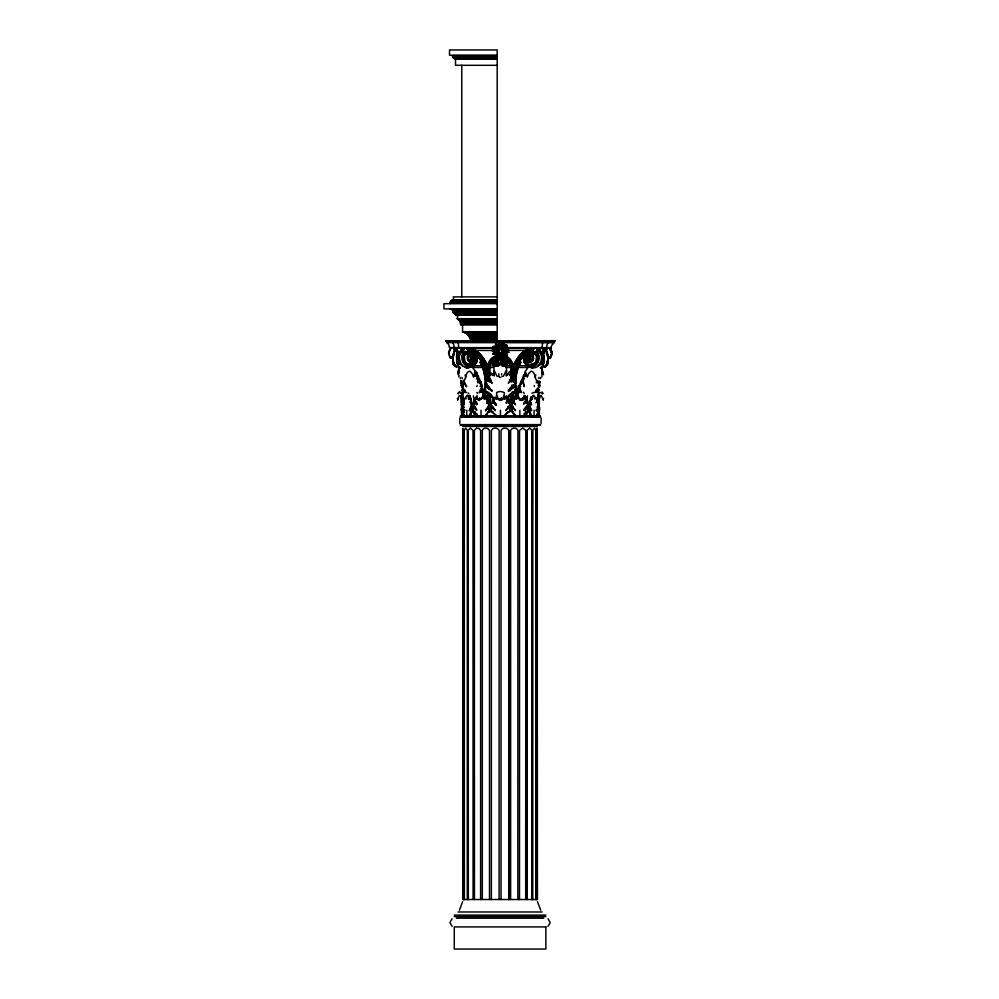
<?xml version="1.0" encoding="UTF-8"?>
<svg xmlns="http://www.w3.org/2000/svg" width="999" height="999" viewBox="0 0 999 999"><rect width="100%" height="100%" fill="white"/><g stroke="black" fill="none" stroke-linecap="round" stroke-linejoin="round"><path stroke-width="1.5" d="M461.538 416.695L461.538 406.094M462.812 411.763L461.538 411.326L462 406.793M461.713 406.718L461.563 401.461L462.387 402.21M461.863 401.461L461.6 404.383L461.55 395.991M493.306 375.037L491.108 372.977L490.047 374.076L490.646 375.437L488.636 374.925L489.697 377.497L488.274 376.873M499.6 398.988C498.376 403.733 495.866 388.386 496.703 399.35L496.64 392.42M501.286 398.738C502.26 404.358 505.144 388.174 504.195 399.35L504.345 392.844M501.885 376.323L503.321 376.323L506.143 370.691L506.218 375.986L506.705 375.324L506.468 367.332M539.323 416.695L539.31 410.552L537.849 409.977L539.385 409.677L539.323 406.094M537.237 411.763C540.634 413.411 539.835 403.434 537.949 408.316M538.861 409.578L539.26 408.454L539.323 410.664L539.073 407.617M539.148 406.718L539.298 401.461L538.473 402.21M538.998 401.461L539.26 404.383L539.31 395.991M539.148 402.073L539.323 397.777M486.675 398.738L486.201 395.779L484.802 398.801M508.616 348.963L508.691 348.214L507.779 349.825M541.745 353.022L541.758 354.033L542.332 353.171M541.945 376.873L541.708 367.869L542.145 372.627M543.156 399.912L543.356 398.738M508.429 389.71L508.416 391.034L511.675 387.887L516.62 385.689L516.833 386.975L515.259 387.862M462.125 403.908L461.538 397.777M462.662 398.189L461.55 397.053L461.6 405.869M462.5 404.707L461.6 404.607M541.758 354.033L541.233 351.436C541.033 355.407 539.647 351.798 539.385 349.662L538.936 349.288M462.412 406.094L464.173 410.664L462.375 407.517M468.956 398.801C470.791 392.969 469.742 397.115 470.829 400.462L470.067 402.073M469.817 395.779C471.628 400.262 469.93 397.103 470.504 399.725M528.983 406.094C529.545 411.176 528.533 405.944 529.607 404.607M463.086 400.986L463.037 399.837M521.428 382.967L522.152 380.731L523.076 382.829M529.632 408.529C528.808 405.357 529.582 409.14 528.946 407.517M452.497 358.117C450.337 355.731 452.247 360.364 452.447 357.043M463.499 392.657L462.812 391.72M470.005 360.09L471.253 359.215A2.048 1.424 -7.9 0 1 470.929 359.39L470.429 356.468L471.053 356.955M529.37 409.94L529.882 411.763M544.03 350.799L543.656 353.559L542.707 353.047M463.736 407.742C462.062 408.179 461.313 406.755 461.55 410.714L462.1 409.94L461.575 417.332M474.113 404.895L473.251 403.808L474.013 402.822M486.975 381.568L487.15 369.368A18.257 12.475 75.5 0 1 493.581 356.905L496.028 357.093M487.425 378.646L487.549 369.53A17.657 12.063 75.5 0 1 493.768 357.455L495.129 357.267L494.255 357.317M487.787 378.584L487.912 369.468A17.607 12.025 75.5 0 1 494.118 357.43M488.449 380.282L488.586 369.68A16.696 11.401 75.5 0 1 493.581 358.803C496.703 355.956 499.7 362.562 496.99 364.585C492.994 367.195 492.195 356.768 495.704 361.263M498.451 362.787L498.414 361.85M537.35 416.533L537.425 413.698M511.588 393.756L511.376 407.205L510.202 407.18L510.389 393.693M510.464 390.709L510.477 387.699M510.614 381.718L510.626 378.721M511.213 407.205L511.426 393.743M511.5 389.26L511.55 386.276M511.625 381.793L511.675 378.796M511.663 389.273L511.713 386.276M511.788 381.793L511.838 378.808M511.963 402.722L512 392.257M512.212 387.774L512.125 384.79M514.035 403.371L513.636 392.332M513.873 387.874L513.748 384.877M515.609 396.815L515.684 389.348M515.771 386.376L515.859 378.921A33.429 28.946 90 0 1 520.854 362.175M525.287 395.991L524.999 398.464M543.656 353.559L543.331 347.952M462.162 408.541C462.35 410.339 462.125 409.84 462.325 406.993M479.645 398.464L479.657 397.702M480.169 381.98L479.42 378.883M544.018 350.125L543.668 353.047M542.382 352.185L542.395 351.361L542.819 352.672M458.691 373.813L459.153 367.869L458.778 372.977L458.653 369.717M530.619 398.226L530.032 403.771M538.199 398.189C539.959 395.479 539.06 401.286 539.31 396.178M448.601 353.334L448.863 351.436M462.375 404.383L462.375 402.697L463.049 402.822M482.08 392.182C482.33 393.406 484.315 392.157 483.091 390.434M539.26 405.869L539.298 397.09M539.348 399.725L539.26 400.986M538.361 385.414L539.735 385.252L539.485 386.825L536.6 389.61M459.552 353.821L459.627 351.436L459.552 353.821L458.691 353.821L458.466 351.361L458.042 352.672M459.103 354.033L459.115 353.022M505.731 359.665C509.74 356.655 500.499 358.928 502.947 362.949M551.336 354.445L551.036 355.894M539.298 407.942L539.298 406.993M542.694 359.44L542.482 357.754M548.076 358.316L547.989 359.94M530.594 398.963L531.006 397.09L531.918 398.801M471.466 409.578C472.065 411.176 472.652 405.744 471.391 407.068M539.073 407.617L539.248 406.655M539.31 400.699L538.411 403.209M448.826 352.172L448.801 354.32M465.159 390.259L462.225 389.448L462.762 391.558M450.212 303.671C449.225 299.962 455.307 300.674 453.259 296.89L497.19 296.89M542.195 359.877L542.282 358.703M546.465 364.835L547.914 361.75L548.014 356.968M548.101 360.227L548.151 358.616M496.216 346.403L496.89 345.741L499.837 347.914M497.19 324.937L460.626 324.937L460.077 321.178L457.205 318.706C459.265 314.772 454.57 315.559 454.058 312.587M459.503 353.696L459.865 352.659L460.614 353.359L461.925 349.288M461.725 406.993L462.125 408.291M499.725 347.939L499.912 346.865M477.709 376.76L478.484 378.296L477.397 381.655M539.31 402.06L538.074 404.383M542.082 372.977L542.207 369.717M468.818 352.659L468.656 353.546M477.185 360.177L476.86 356.443M503.933 356.581L503.921 355.457M462.662 408.466L461.513 408.529L461.8 411.65M502.772 354.757L502.822 354.046M532.592 357.842L531.243 360.077M457.292 398.301L457.367 398.464M461.55 397.352C461.675 399.912 461.201 397.427 462.45 398.913M506.905 362.737L506.93 362.287A1.349 0.912 45.4 0 1 506.093 360.252L506.955 359.99M470.904 403.034L470.891 402.073M532.854 352.909L533.541 351.486L534.34 354.42L535.751 352.547M474.587 400.986L474.25 400.062L475.199 400.075M489.148 408.291L490.109 407.105L488.961 407.068M527.722 408.291L528.733 406.655L523.713 410.077M463.998 349.288L462.362 348.464L463.848 353.846L464.91 353.858L465.434 351.473L466.233 353.371M501.286 398.464L501.323 397.702M506.893 362.562L506.993 360.989M507.155 362.038L507.067 361.301M504.857 365.734L507.704 363.112L507.43 359.877M507.967 362.025L507.879 361.014M508.791 361.488L508.628 362.749M522.152 380.731L521.228 382.118M538.099 403.034L538.723 402.06M551.086 354.32L552.097 354.245L550.961 356.256M454.682 364.473L455.194 365.159L453.259 363.299L452.847 356.968M458.017 374.6L458.766 370.991M461.575 404.145L461.538 404.857L462.787 404.707M543.493 398.464L543.568 398.301M536.376 430.294L536.363 899.525L536.263 430.394L537.087 428.059L537.4 899.525L462.737 899.525L462.824 428.583L463.773 430.394L463.773 899.525M495.966 361.775L495.566 363.449L493.968 362.562M496.003 362.475L495.941 361.563L495.804 362.362M529.62 404.383L529.482 402.697L529.095 404.895M473.339 404.383L473.538 402.697M537.225 380.307C535.152 381.843 535.626 370.916 530.894 371.216L528.471 373.913L527.347 377.147L526.073 375.562M498.451 356.243L499.837 353.584M538.523 404.607L539.248 404.108L538.374 404.707M463.686 398.738L464.148 400.062L467.02 395.354L468.032 395.991L468.606 399.35L469.942 398.314M465.109 352.547L466.521 354.42L467.32 351.486L468.007 352.909M478.384 399.762L478.421 399.026L477.447 399.6L477.047 395.367M501.548 374.812L501.623 373.801M530.556 400.075L530.344 400.986M538.011 406.718L539.123 404.108L537.175 406.718M462.862 406.718L462.062 404.92L463.037 404.707L462.549 401.773L463.986 402.21M470.929 403.371L471.066 398.888L470.754 400.237M451.098 357.417C450.924 359.103 449.6 357.917 451.048 357.043M527.472 407.517L524.375 410.664L527.41 406.094M547.152 351.436C545.454 356.606 551.136 359.553 548.414 357.043M462.862 387.337L462.637 385.751L462.262 387.562L464.26 389.61M551.46 352.185L551.51 351.361L551.835 352.172M529.945 404.745L529.994 401.461M514.522 397.39L513.374 399.175C513.961 400.537 512.275 400.249 514.16 402.809M517.045 394.83L516.483 397.315M479.233 380.045L479.508 378.846M522.702 398.464L522.764 397.702M538.149 398.464L538.211 397.702M538.011 398.564L537.949 397.365M492.095 361.513L492.232 360.377M492.707 361.139L493.106 363.723L494.917 365.197M493.081 360.577L493.156 363.112L494.493 364.897M493.706 361.301C494.243 359.802 493.019 363.936 494.867 363.449M513.411 400.986L513.773 400.075M474.1 402.797L474.163 401.461L477.035 404.083M461.963 411.663L462.225 411.263M468.718 352.909L467.569 348.401M501.136 345.13L500.499 346.591L498.626 345.866L498.626 346.541M518.006 394.855L518.394 392.669M481.955 385.951L480.794 381.431L480.544 385.701M511.263 408.541L511.613 411.263L515.709 417.195M547.115 363.511L547.415 361.663M547.652 361.863L547.714 361.139L547.502 362.862M551.76 354.857L551.96 354.195M495.504 355.919L496.103 356.793M518.419 398.251L517.494 397.49L518.006 395.192M470.754 400.075L471.191 399.113M537.662 392.669L538.798 393.231L538.149 394.88M457.192 356.905L457.355 357.754M494.905 364.123C491.77 362.137 497.777 360.814 493.868 359.578M458.466 352.709L457.679 353.733L456.955 353.022L457.155 348.376M482.455 389.91L481.98 385.077L480.107 386.663M546.828 362.462L547.639 361.064M551.373 354.608L551.436 353.946M449.612 355.344L450.149 357.867M471.228 409.29L471.903 406.094M495.479 344.368L496.103 343.781L498.339 345.654L498.513 344.405M538.823 378.459L538.923 377.372M451.273 358.366L451.71 357.405L451.71 358.366M503.896 345.716L503.971 345.017M523.364 397.34L523.151 399.35L523.201 398.426M546.64 352.235L545.929 348.963L544.205 348.464M468.394 359.453L468.281 356.268M468.032 357.605L468.106 356.93M468.219 357.854L468.906 356.119M488.074 406.718C489.173 406.293 490.909 403.159 488.748 404.607M501.473 358.329L500.262 363.324M504.333 357.605L502.584 360.302L503.021 364.847M503.084 362.849L503.196 360.651M528.496 352.472C524.063 353.246 522.477 359.041 524.3 362.737M523.763 357.667L523.676 360.177M525.337 357.854L525.362 361.101L527.909 364.71M526.972 358.241L527.222 360.589L528.483 361.988M526.798 406.718C530.819 403.896 525.549 405.219 528.421 403.072L528.021 401.973L526.873 402.822M537.512 350L537.187 352.585M501.173 355.544L501.223 354.795M538.086 404.707L538.998 402.697M551.173 348.201C550.337 344.655 554.957 343.394 554.944 340.709L445.816 340.796L446.803 342.42L554.058 342.42M450.162 308.903L452.547 310.027L453.209 312.587L497.19 312.587M521.441 381.081L521.703 379.907M537.874 395.679L538.299 399.912L537.137 402.073M539.073 397.202L538.411 398.913L538.998 398.226M542.669 359.39L542.482 360.751M495.891 351.636C490.871 352.147 494.155 356.93 496.803 353.234M538.436 384.677L539.56 382.217M538.386 385.701C540.022 385.114 540.896 379.807 538.461 382.142M498.638 354.495L498.014 356.094M542.057 360.989L542.245 359.84M538.998 399.612L539.073 395.991M538.761 399.85L539.073 398.564M475.499 400.237L474.887 398.551L476.298 398.913M509.19 407.517L505.631 410.664L509.128 406.094M547.402 354.857L547.814 354.195L547.415 356.193M506.93 345.642C506.83 343.544 501.473 346.803 503.996 348.127L505.182 348.176M530.419 400.025L530.881 400.487L530.881 397.39M521.116 398.988C520.029 403.097 516.658 388.549 516.658 399.35L515.709 397.127L516.396 393.294L517.457 392.42M461.313 381.468L460.951 383.479L462.475 385.701L461.925 382.829L462.862 383.354M499.975 354.046L499.463 358.204L501.036 356.356M501.073 355.557L499.975 354.233L499.188 357.942M487.662 397.365L486.638 400.487L487.524 399.725M486.525 395.991L486.126 398.938L487.375 397.053L487.962 397.964L487.2 400.237M525.149 398.476L526.261 397.053L526.723 397.964L525.387 400.237M469.967 410.114L469.343 410.664L471.091 406.094M551.997 351.436L552.06 354.32M523.976 396.328L524.013 395.354M528.196 354.832A2.547 1.636 -28.8 0 1 529.47 356.218A2.547 1.636 -28.8 0 1 527.722 358.229L528.259 358.142A2.697 1.723 -28.8 0 0 528.708 354.895L527.185 359.802L528.971 362.2M529.108 355.469C527.634 358.703 528.846 359.116 531.318 360.052M530.107 356.668L529.932 359.39A2.048 1.424 7.9 0 1 529.607 359.215L530.082 359.69M537.899 397.327L537.937 396.241M473.851 402.797L474.163 401.461M538.748 408.291L539.048 406.993M538.074 411.763L538.998 410.027L539.323 410.664C538.848 407.142 538.161 409.665 539.285 407.617M528.321 359.503L528.296 359.915M539.26 402.822L539.073 401.773L538.611 403.034M538.473 406.256L538.998 404.533M448.863 352.235L449.787 349.588L451.173 348.589M498.451 345.117L499.1 342.732M467.37 352.934L467.082 354.17M537.999 383.354L539.935 381.606M497.539 364.448L498.026 361.201M497.465 365.359L498.401 362.55M498.439 363.561L497.127 358.092L493.581 356.905M461.6 399.85L461.6 400.986M471.778 411.75L471.503 409.94M503.871 357.043L503.958 356.393M501.223 399.762L501.336 399.026M538.998 411.501L538.111 409.865M463.449 382.205L466.433 386.551L466.583 385.552M488.573 407.517L485.489 410.664L488.511 406.094M495.516 356.106L495.566 355.457M462.762 409.865L462.275 411.263L464.46 415.422M514.26 386.838L508.528 391.009L510.439 388.124L516.471 382.842L514.535 382.967M529.47 404.533L529.932 406.718M477.734 399.35L477.684 398.426M462.612 901.785L459.403 910.189M462.4 355.344L462.862 361.75L466.658 366.196M464.26 356.256L465.047 361.563M511.413 408.541L512.087 409.965L511.363 409.465M474.5 375.012L474.712 370.991L475.849 373.451L475.611 376.436L476.985 373.014L478.296 378.134M539.148 398.426L538.998 403.908M477.51 377.784L476.71 379.096L477.447 375.774L475.187 370.816L475.249 372.49M532.704 396.491L532.879 395.442M518.906 385.951L516.933 394.593M520.879 384.066L521.066 382.992M538.923 384.752L538.936 382.829M529.57 403.134L529.795 401.461L530.731 402.759M539.223 399.837L538.199 402.073M502.697 348.189L502.822 347.477M461.625 403.034L462.25 404.707M474.562 400.025L475.324 400.487L474.662 399.175L475.262 398.226M449.051 352.347L449.026 353.334L448.613 352.435M479.433 382.967L479.283 378.933M497.015 348.264L495.054 346.616L493.181 346.416L492.982 347.215M506.418 364.947L508.154 362.125M508.141 362.674L507.854 360.564M498.638 346.353L497.015 347.377M518.294 387.987L518.381 388.923M452.984 359.79L453.646 363.873M452.934 360.489L453.059 359.802M461.85 406.655L461.788 407.617M526.361 375.025L526.036 373.239L525.249 376.436L523.888 374.962L522.564 378.134M460.614 353.359L461.75 347.952M462.125 406.993L461.863 407.942M472.827 408.454L473.314 409.865M527.497 395.804L526.698 399.138M504.945 361.151L504.857 362.475M505.194 361.276L505.394 363.049M538.036 398.738C537.662 400.524 539.173 398.014 536.813 401.486M475.124 362.15L475.524 357.854L473.026 354.083M475.724 361.089L474.962 355.956M477.01 361.476L477.185 357.63M501.173 345.779L501.248 345.142M498.489 355.769L499.962 352.947M495.054 362.699L495.904 362M454.345 353.234L454.008 354.37M513.773 400.187L513.523 399.175C513.723 397.127 515.159 400.025 514.41 397.914L514.985 397.09L516.083 398.801M461.863 404.533L463.136 408.491M508.528 391.009L508.928 390.234M521.391 382.03L522.702 377.722L523.601 378.309M537.724 408.491L538.399 406.094M462.175 409.465C461.014 408.616 462.4 408.903 461.625 409.865M472.065 408.529L471.416 408.141M502.659 355.294L502.797 354.595M471.54 408.454L472.04 406.655M501.023 356.531L501.136 355.894M518.543 392.382L518.493 389.997M538.498 404.383L539.073 402.06M465.084 410.114L464.173 410.664L464.16 409.94M504.445 351.898L504.57 351.124L508.766 352.26L506.218 353.209L504.795 352.347M547.889 361.913L546.865 364.398M512.137 404.607L511.713 405.869L512.899 407.405M542.395 351.361L542.17 353.821M540.509 362L541.558 362.275L542.12 360.926M538.099 391.558L538.636 389.448L535.701 390.259M537.612 392.382L538.936 391.283L538.998 389.585M547.265 361.301L546.99 362.512L546.965 361.188M457.704 399.912L459.215 395.679L460.801 395.991L461.513 399.35L461.788 397.202M492.132 360.951L492.669 359.54M492.632 361.151L492.957 360.352M492.907 361.014L493.231 360.189M467.282 352.635L467.32 351.486M496.303 354.52L498.251 351.86L497.652 352.123M464.023 389.922L463.086 390.709L464.21 392.02M532.242 353.147L532.829 350.899M500.574 360.789L500.774 359.927M502.397 361.126L502.584 360.302M503.021 360.477L503.321 364.448M520.841 384.503L521.066 383.529M533.578 352.847L533.541 351.486M538.036 391.808L538.249 390.884M471.078 409.54L471.978 404.108L471.266 404.607M489.16 409.578C490.509 410.414 489.385 408.454 489.847 407.892M457.792 399.6L457.505 398.738M462.25 400.237L461.863 398.226M453.034 355.344L453.409 353.771M457.38 353.758C456.331 358.341 455.731 365.184 460.327 367.969M457.592 353.833C456.543 358.341 455.956 365.11 460.502 367.857M458.803 356.381L459.503 354.17M479.258 392.644L480.769 388.673M527.784 409.74L529.12 409.253L528.059 408.454M501.223 347.652L501.948 344.543L502.497 345.754M493.931 361.101L493.981 362.362L493.419 361.95A1.274 0.862 -45.4 0 0 494.08 359.915L493.331 362.113L494.305 359.99A1.349 0.912 -45.4 0 1 493.456 362.05L493.643 363.112M493.831 362.674L493.931 362.287A1.349 0.912 -45.4 0 0 494.767 360.252L493.793 362.013M522.639 398.738L522.514 399.762M537.412 400.487L537.574 399.85M495.591 355.644L495.879 354.545M524.875 396.178L523.876 398.189M458.004 340.796L458.866 348.201M457.742 372.977L459.215 367.744M464.91 353.858L465.397 352.322M462.999 399.762L462.949 398.988M470.217 417.195L471.628 412.25M499.75 353.708L499.887 352.934M488.174 411.763L490.059 411.65L490.134 410.552L488.798 409.965M490.034 411.65L490.122 410.552M525.649 397.202L525.049 398.938L526.023 397.352M541.995 348.201L542.857 340.796M520.317 385.701L521.016 382.829L521.466 383.354M463.186 402.31L464.373 404.395M457.205 353.559L457.043 349.687M457.992 372.889L459.39 368.306M459.115 375.224L458.678 376.735M525.212 357.842L526.011 355.981M522.877 379.87L523.289 377.947M467.694 355.781L467.844 359.852M474.05 376.186L474.55 374.425M471.178 413.698L470.329 416.533M502.397 353.184L502.01 352.659L504.695 353.808L506.468 353.009M527.122 430.394L527.122 899.525L527.06 430.394L529.695 428.059L531.93 430.394L531.93 899.525M460.327 362.075L459.115 364.036M550.524 357.317L550.012 358.554L549.762 357.417M530.419 398.226L531.181 398.938L531.268 397.09M536.725 352.959L537.899 347.952M459.752 418.119L459.752 423.476M541.108 423.476L541.108 418.119M457.255 356.693L457.205 357.792L458.116 358.004M458.141 357.792C459.065 355.132 456.268 357.679 458.229 357.754M543.456 357.567L543.456 356.693M540.322 378.671L540.696 377.397M469.98 395.779L470.092 398.189M498.301 363.211L497.852 364.373M500.037 364.073L500.274 363.286M526.598 414.897L527.884 410.601M506.918 362.063L505.956 362.45M511.7 404.533L512.812 406.718M536.013 416.695L538.573 411.326M537.075 398.988L536.738 400.062L533.866 395.354L532.842 395.991L532.267 399.35L532.005 398.426M506.755 346.216C508.254 343.181 502.41 347.252 503.983 348.289L505.644 347.952M507.804 362.55L507.38 363.411M508.641 362.749L506.431 365.896M464.96 352.997L465.434 351.473M477.772 382.829L479.033 379.033M528.833 360.801L528.658 358.554M537.137 361.301L537.762 357.118L536.451 353.022M537.962 359.99L536.962 362.55M540.871 362.237L541.645 357.13L540.846 353.758M502.497 355.819L502.684 355.132M460.015 353.758L459.24 357.155L459.99 362.237M462.899 355.756L463.973 353.084M464.273 356.293L465.784 353.296M479.72 399.762L479.957 399.026C480.781 402.709 484.465 388.611 484.228 399.35L485.302 398.201L483.978 392.844M514.497 391.895C510.926 391.021 505.207 402.909 507.117 396.553L506.443 395.779L504.945 398.963M538.998 405.557L538.998 404.333M462.999 395.679L462.737 400.062L463.186 399.026M508.266 383.291L513.748 375.661L511.488 376.948M503.921 345.554L502.472 347.04L501.161 345.604M472.465 360.214L472.452 359.19M496.79 353.396L496.765 351.998L492.944 354.033L496.765 351.998M502.959 360.164L503.359 364.011L505.906 364.66M453.746 353.334L453.708 351.436M496.428 353.983L498.214 351.66L496.503 352.135M498.626 355.107L497.602 356.381M473.651 404.907C473.289 403.546 472.152 406.218 474.088 406.718M494.03 350.986L494.717 349.912M462.662 402.073L461.863 399.837M542.307 361.288L542.469 360.627M452.797 358.753L453.221 364.273M471.253 404.383L471.528 401.973L471.004 402.822M498.513 376.323L497.09 376.323L494.268 370.691L494.18 375.986L493.893 374.75M541.52 362.899L541.895 361.913M547.115 364.473L547.602 363.149M547.602 363.299L548.014 360.477M473.326 361.039L472.964 361.8M520.754 386.663L519.155 385.764L521.553 380.507M523.376 378.284L524.15 379.096L523.651 376.81L524.487 375.187M483.429 392.307L484.328 394.617L482.854 394.855M533.291 348.401L532.142 352.909M535.789 410.114L536.713 410.664L538.498 407.517M495.579 362.837L495.154 363.349M476.985 373.014L477.435 375.699L476.773 373.102M519.355 385.751L520.179 389.61M475.387 361.064L472.952 364.71M476.56 362.737L476.935 361.438M491.995 350.524L494.842 350.199M498.688 344.018L499.612 342.42L501.036 344.643L500.224 346.491M501.248 354.957L501.973 354.008L503.471 354.745M490.946 407.867C490.272 406.718 493.568 407.355 495.267 410.664L491.77 406.094M506.768 346.054L506.306 347.302M532.467 359.453L532.579 356.268M468.668 416.695L471.203 411.326M501.648 360.327L502.122 359.228M503.009 360.489L505.519 357.43M503.184 360.651L503.971 359.141M459.49 362.737L459.84 362.025M475.886 397.39L475.836 398.938L475.099 398.226M488.798 404.895L489.485 403.509M457.642 399.762L457.929 399.026M506.268 364.398L507.567 361.888L506.643 360.327M523.888 374.962L523.426 375.699L525.099 373.589M502.522 355.656L501.473 356.506L499.75 354.133M534.627 353.371L535.427 351.473L535.901 352.997M534.977 377.147L535.826 375M488.074 403.034L489.373 401.973L488.723 404.383M482.217 430.394C483.366 427.285 488.274 427.41 489.51 430.394L489.51 899.525M459.727 353.221L460.077 352.36M469.343 410.664L471.128 407.517M463.773 399.762L464.073 399.026M483.091 391.795L482.667 389.36L482.317 392.382M501.973 346.74L503.508 342.819L501.273 345.329M485.489 410.664L486.113 410.114M535.427 351.473L535.951 353.858L537.012 353.846L538.498 348.464M470.142 402.759L471.353 400.474L471.79 404.895M495.704 355.182L496.141 354.133M506.443 348.226L505.606 349.65M486.725 402.809L488.349 400.037M473.139 404.533L473.376 405.869L476.273 408.491M453.446 356.193L453.034 355.656L452.659 357.979L452.46 355.881L453.446 356.193L454.245 353.946M492.207 350.811L493.206 349.538M453.971 354.608L455.057 349.837L456.68 349.425M488.461 402.797L488.898 401.835M507.217 363.112L507.355 360.664L505.981 360.189M529.295 409.378L529.632 409.965L527.996 408.141M538.249 395.167L539.073 393.294L541.046 392.42M486.151 386.838L491.883 391.009L486.251 384.94M507.904 363.174L507.392 364.173M512.087 409.965L511.463 411.263L512.712 411.763M485.177 417.195L488.061 412.25L489.785 411.663M533.478 353.159L532.292 353.721M465.884 354.158L465.646 352.934M461.863 411.501L461.888 410.027M481.705 390.284L482.192 389.548L482.879 390.259M505.269 350.574L508.766 352.085L505.219 352.747M523.788 375.374L525.224 373.052L526.036 373.239M524.075 356.518L524.55 355.469M526.635 398.564L525.561 400.487L526.448 399.725M495.954 398.963L495.042 397.215L494.13 397.914C495.029 400.037 493.281 397.09 493.106 399.175L493.918 400.487L493.031 400.025M468.231 356.293L468.568 355.632M449.675 351.136L450.025 350.374M501.098 345.592L500.524 346.403M505.282 360.277L504.957 361.326L505.457 360.602M505.032 361.101L505.357 360.327M525.799 354.458L528.221 351.885L532.629 351.348M512.812 403.034L511.9 403.134L512.087 404.895M538.211 402.797L538.486 400.474L536.888 402.21M506.568 346.616L506.006 347.752L504.045 347.964M465.422 353.221C456.181 365.746 481.331 369.43 473.002 355.07M503.009 360.04L504.22 358.466M497.652 363.286L496.903 364.335M499.712 364.735L500.062 364.023M523.776 403.771L527.185 399.113L525.686 400.075M449.275 351.173L450 349.687M462.062 393.231L463.199 392.669L463.174 394.43M462.537 393.057L463.286 392.407C463.286 388.599 460.202 389.835 463.249 392.382M486.613 398.913L487.4 397.053M546.903 363.811L547.464 362.824M547.639 364.273L548.064 358.753M453.933 352.322L454.645 350.936M459.44 354.245L459.965 353.246M535.814 361.563L536.6 356.256M531.63 365.884L534.852 364.473L537.125 361.263M540.859 362.187L538.036 366.171M526.398 356.943L527.859 355.07M526.873 356.181C522.315 370.691 544.068 363.936 535.439 353.221M527.26 358.641L527.022 359.802M541.146 363.648L541.595 362.787M546.59 365.522L547.177 364.373M542.295 361.139L541.833 362.05M534.153 354.033L535.214 352.934M460.027 353.833L461.775 350.899M462.724 353.721L463.474 352.247M463.636 352.322C458.641 358.479 464.947 370.117 472.989 366.383M464.41 353.022L463.111 357.13L463.723 361.301M464.622 355.232L465.122 354.258M515.259 398.963L514.847 397.09M472.427 360.102L471.578 360.926M473.426 360.989L473.139 358.229A2.547 1.636 28.8 0 1 471.391 356.218A2.547 1.636 28.8 0 1 472.664 354.832L472.152 354.895A2.697 1.723 28.8 0 0 472.602 358.142L473.276 358.529M474.063 362.025L474.762 358.629L473.988 356.181M486.763 413.698L485.214 416.533M486.313 395.779L484.965 398.638M504.233 417.195L506.93 412.987L509.34 411.326M525.412 395.991L523.301 399.912L522.465 399.026M530.057 401.461L529.92 402.797M502.947 359.74L503.296 359.091M487.387 401.373L486.713 402.297M486.85 403.371L488.449 400.699M480.681 389.61C481.668 388.798 482.417 383.778 480.656 386.076M498.101 355.057L496.366 355.257L496.515 353.771L493.181 354.108L493.606 352.772M479.095 380.157L478.409 376.148L478.221 377.947M533.354 352.647L532.467 353.646M512.25 402.697L512.162 404.383M452.797 358.803L453.159 358.092M457.105 356.668L458.116 356.256M543.356 357.754L543.593 356.668L542.42 356.293M459.602 362.674L458.953 363.648M472.977 362.025L473.364 361.313M473.114 362.088L473.514 361.363M475.487 362.162L474.138 363.936M476.498 362.674L475.087 364.947M496.016 362.862L494.692 364.011M523.201 416.695L527.597 411.326M458.279 393.806L458.903 392.694L458.141 393.569M489.398 409.94L489.997 409.727M471.503 408.291L472.152 407.617M470.991 355.269L473.114 355.107M537.212 402.759L538.486 400.474M458.042 393.156L459.69 391.421M470.941 406.718L471.94 404.108L471.615 404.707M484.315 416.695L488.698 411.326M482.48 388.923L482.567 387.987M505.956 364.123L506.268 363.436M487.937 399.138L487.362 400.075M471.353 400.474L470.979 402.759L471.141 400.474M539.41 381.381L538.299 382.967M476.648 386.551L477.26 385.552M526.66 376.086L527.085 375.399M498.663 348.539L496.366 345.716L496.303 347.065M488.211 402.797L488.673 400.474L486.688 402.759M487.312 408.491L489.61 405.319M535.839 402.809L536.301 402.073M537.799 392.182L537.075 392.545M538.461 406.094L536.713 410.664M505.032 360.477L505.819 359.553M505.132 360.876L506.131 359.827M474.787 375.562L473.514 377.147L472.39 373.913L469.967 371.216C465.234 370.916 465.709 381.843 463.636 380.307M506.58 363.137L506.081 363.836M492.882 360.339L494.842 359.515M542.882 349.126L543.406 348.464L542.882 349.126L543.868 349.662M523.688 398.801L524.425 397.777M502.322 356.168L500.586 355.582M504.27 416.695C504.994 412.237 512.874 411.825 509.89 409.578M538.149 388.236L538.598 387.562M526.161 355.357L524.75 358.966L526.048 363.074M526.523 355.207L525.262 356.98L524.937 360.027M506.268 402.809L508.878 399.113L507.467 400.075M547.215 364.897L547.652 364.235M488.548 402.822L489.11 402.06M468.056 354.995L469.867 353.159M467.882 355.569L468.856 354.395M468.519 355.669L469.455 354.558M504.17 416.533L505.119 415.134M520.467 382.605L520.866 382.779M500.836 356.793L499.313 358.004M534.552 392.644L537.762 388.673M454.57 351.036L455.407 349.85M508.004 399.725L506.98 400.487L508.241 398.564L507.804 397.053L506.58 398.738M501.436 358.354L501.948 357.654M503.271 359.103L503.808 358.154M528.808 409.977L530.669 417.195M523.876 409.54L525.511 407.405M451.973 340.709L452.51 342.582A6.631 4.683 -90 0 1 454.22 347.64L454.22 348.127M500.586 345.791L499.912 348.614L499.138 347.19L496.366 345.879M503.758 346.029L501.973 346.566L503.508 342.819L503.871 344.018M503.284 353.434L504.632 352.809L506.543 354.408M527.11 400.037L525.287 402.073M527.035 402.797L527.46 400.474L525.412 402.759M506.368 352.734L505.981 353.471L502.872 353.396M535.764 363.524L536.525 362.462M536.95 362.5L534.265 365.197M523.851 404.083L527.46 400.474M453.047 356.318L453.047 354.195L453.771 354.32M497.927 364.897L497.027 365.759M499.75 364.685L498.838 365.709M526.885 403.034L528.359 402.435M472.028 360.801L472.552 359.34L471.79 358.778A2.697 1.723 28.8 0 1 471.341 355.532M473.151 361.363L473.376 358.629M540.721 364.235L540.534 362.075M545.991 366.321L546.665 365.397M507.717 396.94L509.128 395.055M528.571 405.02L526.311 406.718M497.277 354.483L495.641 356.855L494.393 357.055A18.244 12.463 75.5 0 0 493.481 357.779M471.715 408.416L472.127 411.65L471.004 411.763M542.082 361.551L540.596 361.813M506.98 400.487L507.467 399.85M504.845 398.801L505.669 397.777M480.082 392.47L481.293 391.108M527.547 404.383L528.246 403.509M463.099 402.797L462.999 401.461M486.563 402.073L488.174 398.888M506.718 363.124L505.506 363.524M508.741 402.797L509.19 400.474L506.418 403.371M523.851 414.148L526.423 411.763L528.821 411.65L527.984 409.94M473.776 363.973L475.861 361.114L475.999 357.929M497.015 348.077L496.528 349.126L493.731 349.588M532.867 360.189L529.507 362.137M532.217 361.064L533.454 358.316L532.804 354.995M538.311 381.98L538.936 381.193M507.654 397.515L512.037 393.131L516.77 392.32L516.933 390.859L514.71 390.072L515.372 389.573M537.787 402.797L538.274 400.474M509.79 408.141L510.664 406.655L507.592 408.316M495.317 363.224L495.017 362.262M495.879 363.099L494.93 363.961L494.28 363.137M513.261 400.524L515.546 404.857L512.874 401.461L512.499 403.034M528.633 366.571L524.8 372.165L524.712 374.363M512.35 376.486L510.701 377.497L512.887 374.15L512.025 372.939L509.752 375.437L510.926 372.265L509.84 371.241L507.105 375.037M498.663 352.597L496.366 355.419L499.163 354.495M498.663 352.759L496.203 355.032M505.419 360.502L505.831 360.052M514.473 382.679L516.033 380.919L515.521 379.47L512.887 381.106L514.622 379.283L514.248 377.472L508.641 382.679M505.182 350.137L506.456 348.164M507.28 401.373L506.193 402.297M536.326 381.655L537.175 380.694M501.023 345.442L503.621 343.119M504.445 349.101L508.578 348.339M546.615 364.373L545.766 365.159M547.227 364.847L546.228 365.809M501.436 349.363L503.421 347.927M536.263 382.829L537.949 381.094M457.205 356.481L458.279 356.293M526.798 402.797L527.335 400.474M511.488 376.635L511.063 377.172M507.267 375.262L508.603 373.888M512.874 401.461L512.674 402.797M510.427 388.049L514.148 384.94M501.91 357.692L503.696 356.343M503.671 358.541L506.543 357.355M462.899 381.818L462.05 381.818M526.036 355.319L527.834 354.083M526.423 355.169L527.147 354.57M499.213 342.757L501.023 344.817M550.711 357.867L551.411 356.156M481.481 398.788L482.679 397.627M479.395 383.354L480.794 381.431M549 357.317L547.939 357.767M525.349 401.373L524.125 402.297M539.173 364.985C536.051 369.243 529.07 368.831 526.411 364.298M531.955 393.294L533.716 392.42M492.669 359.615L494.006 358.991L495.392 359.89M473.051 361.238L471.89 362.2M508.204 349.25L506.843 350.462L505.269 350.274M502.047 349.063L502.722 348.027A3.297 3.047 0 0 0 501.336 347.302M505.631 348.114L506.431 348.002L503.109 349.475M537.824 402.822L538.998 402.435M461.763 350.999L462.974 349.775M511.188 378.671L509.428 379.895M504.258 364.46L506.318 363.898M506.018 364.935L504.932 365.809M507.117 364.647L505.357 365.597L503.309 364.772M472.902 409.94L472.752 411.263L473.988 411.763M487.874 408.316L489.697 406.605M497.552 364.772L495.966 365.584M474.25 364.011L472.003 365.297M474.1 365.834L475.049 364.847M531.918 360.352L531.081 360.951M535.601 392.47L537.362 391.108M471.603 351.81L474.787 353.733A33.392 28.921 -90 0 1 487.012 378.921M507.729 407.405C510.751 406.393 510.464 400.537 508.566 403.034M538.948 408.067L538.124 408.466M540.809 364.086L539.76 364.847M545.342 366.883L546.078 366.196M505.194 350L502.959 350.874L505.993 352.472M506.755 355.694L506.768 354.657M488.311 404.907L489.56 404.108M501.473 344.942L502.297 345.117M538.811 381.818L537.962 381.818M505.469 359.89L506.143 359.29M527.797 407.068L528.459 406.605L528.846 407.617M537.799 390.284L539.11 389.635M493.656 358.841L492.819 359.503A16.646 11.364 75.5 0 0 488.686 369.68M494.093 358.728L493.281 359.165M511.938 388.224L513.211 387.225M472.539 359.503L472.664 354.832M509.765 375.399L510.489 374.825M482.442 398.251C486.001 399.001 484.228 393.756 482.467 392.669M493.968 352.61L495.891 351.823L497.015 352.734M452.097 918.78L449.912 922.552L452.097 926.323M548.039 926.323L550.224 922.552L548.039 918.78M504.258 357.53L504.895 357.167M534.602 398.788L536.276 397.627M527.971 408.291L528.608 407.892M529.408 348.239L524.038 351.086A36.626 31.718 90 0 0 513.336 366.071M526.436 349.413L524.025 351.198A36.501 31.606 90 0 0 513.361 366.121M526.311 406.568L526.948 406.094M474.25 400.062L474.95 400.075M538.349 386.076L539.735 385.252M547.814 356.318L548.401 355.881L548.339 357.867M525.886 353.796L529.408 352.46L531.106 352.997M526.635 354.695L528.558 353.746M505.881 362.649L505.169 362.587M506.381 364.098L507.042 363.711M468.806 354.433L469.455 353.971M469.393 354.608L471.366 353.733M527.584 404.607L528.533 404.508M529.333 408.454L529.632 409.965M489.16 411.326L488.211 411.75M527.872 355.419L526.098 358.629L526.798 362.025M462.162 410.027L462.1 411.426M533.753 363.599L534.54 362.999M533.866 365.072L534.865 364.398M470.591 359.902L469.542 360.052M472.714 361.563L471.353 362.325C465.721 362.487 465.971 352.585 471.516 352.635M504.795 348.514L508.766 348.489L504.57 349.45M513.686 380.607L513.261 380.869M496.291 350.012C493.194 349.488 491.545 344.73 496.053 347.153M522.215 400.399L521.503 400.399M512.412 380.282L512.275 369.68A16.696 11.401 -75.5 0 0 507.28 358.803L506.343 358.316L508.041 359.503A16.646 11.364 -75.5 0 1 512.175 369.68L512.325 380.282M471.166 363.648L471.978 363.299M473.426 364.747L469.942 365.946M472.277 366.383L468.281 367.894M472.415 366.471L466.92 367.969L462.799 366.084M474.088 365.709L471.753 366.983L467.807 366.883M496.54 353.958L497.652 353.234M494.305 357.005C498.201 354.233 500.924 360.027 500.599 363.324M527.747 355.107L529.008 355.532M461.014 351.998L461.763 351.473M479.395 400.399L478.671 400.399M537.15 407.742L539.298 407.105M495.804 351.336L492.707 350.986M492.207 350.649L494.268 351.873L496.291 350.986L496.291 349.812L493.281 347.565M492.082 350.187L496.765 348.576L492.944 346.715M457.842 358.042L458.166 359.44M542.744 357.979L542.894 356.381M543.356 357.942L542.582 358.004M506.73 361.925L507.642 362.475M507.317 350.025L505.819 350.462M493.319 359.802L493.956 359.49M496.928 364.285L496.228 364.61M496.865 365.172L495.029 365.509M497.102 365.809L494.405 365.846M506.081 359.84L506.993 359.578M509.478 409.965C510.939 410.177 511.863 408.379 509.915 408.454M484.378 397.315L484.727 398.002M504.72 350.399L502.972 350.724M500.861 400.399L500.037 400.399M468.394 353.646L467.382 353.159M497.102 364.323L496.403 364.548M546.266 365.759L544.168 366.133M451.623 358.117L450.699 358.379M515.372 389.785L514.722 390.097L517.345 389.148L515.409 388.087M497.614 356.218L496.615 356.805M504.832 357.093L507.28 356.905A18.332 12.512 -75.5 0 1 513.723 369.368L513.873 380.045M504.695 358.504L505.606 358.029M460.114 362.237L458.778 361.551M476.461 428.184L474.375 430.294L474.438 899.525M495.204 363.324L494.38 363.324M526.898 350.449L529.97 349.625M513.186 372.615A35.127 30.42 90 0 1 527.509 350.624L528.633 349.962M527.509 350.624L531.381 349.662L528.121 349.875M529.258 351.81L524.163 355.644A33.279 28.821 90 0 0 514.023 378.933M471.241 409.965L472.065 409.977M506.53 363.361L505.656 363.324M528.883 355.482L529.87 355.269M503.109 349.313L506.431 347.839M468.568 353.721L467.507 352.647M500.861 377.385L499.537 377.385M540.347 364.473L538.786 364.71M540.359 367.857C544.905 365.11 544.318 358.341 543.269 353.833M540.534 367.969C545.479 364.76 544.63 357.13 542.944 352.247M545.442 366.745L543.993 367.207M532.917 363.961L533.778 363.511M533.179 365.671L534.29 365.122M471.665 360.951L470.529 361.151M504.095 364.473L505.694 364.398M505.531 365.434L506.231 365.259M506.456 365.846L505.332 366.246M471.253 359.215L472.277 358.579M526.298 407.817L526.997 407.517M526.898 411.763L528.546 411.663M527.135 411.326L525.624 411.75M454.195 349.95L455.032 349.613M466.933 349.001L471.516 348.376M467.045 349.126L468.481 348.564M467.382 350.299L468.693 349.712M495.304 349.687L493.931 350.537L497.564 350.649M470.979 365.684L472.39 365.247M462.562 382.967L462.237 382.118M460.951 383.479L461.738 381.568M462.712 388.236L461.126 385.252L463.474 385.714M462.787 387.512L461.488 386.775M507.729 406.88L508.553 406.568M461.988 381.256L462.087 382.167M482.854 395.192L484.465 396.103M537.837 404.707L539.11 404.108M531.143 360.926L530.257 361.176M497.04 353.658L498.538 353.971M484.665 389.298L485.701 390.072L484.74 390.334L484.865 391.808L489.76 394.18L494.055 399.026M497.14 356.456L496.091 356.955M454.083 349.762L455.969 349.126M498.101 347.003L495.641 343.706L498.551 346.84M499.975 346.341L498.963 346.416L496.628 344.068M514.997 410.114L512.375 406.094M511.9 385.989L513.224 385.564M495.304 349.862L498.251 349.662L497.177 349.2M494.992 358.191L493.581 359.016M538.998 409.652L538.798 408.454M506.018 359.515L507.267 359.652M498.351 365.946L497.127 366.183M547.09 354.32L547.814 354.195M490.984 408.454L491.421 409.965L490.784 409.378M463.336 417.195L463.136 413.049L461.476 409.677M527.822 348.751L530.968 348.176L533.928 349.001M503.633 356.393L504.945 356.206M505.506 356.88L506.73 356.743M456.693 366.133L454.595 365.759M504.57 349.263L508.766 348.314M497.315 392.12L500.449 391.421L503.571 392.195M503.434 348.102L505.981 347.664M533.216 365.597L530.506 365.909M531.655 367.033C538.174 366.059 540.596 357.442 537.225 352.322M471.103 361.476L470.179 361.563M528.034 353.896L530.069 353.584M528.134 353.958L528.858 353.796M494.08 366.783L493.706 375.324M484.99 388.087L484.353 388.761L485.377 389.947M470.579 352.647L473.301 352.834M470.142 353.683L470.866 353.534M470.067 353.733L472.827 353.896M505.344 364.548L504.595 364.548M505.019 365.484L505.781 365.447M505.919 366.071L504.245 366.084M495.891 349.687L498.251 349.837L496.828 348.738M468.231 351.348L471.565 351.398L474.837 353.983M507.917 411.75L508.716 411.6M543.031 356.206L542.557 357.792M469.88 365.871L471.366 365.634M468.181 349.887L471.391 349.538L473.951 350.449A35.327 30.594 -90 0 1 488.349 372.565M468.494 351.573L469.542 351.398M468.431 351.685L470.629 351.436M469.343 398.638L470.092 398.514M512.2 392.457L513.486 392.257M476.698 428.146L479.108 428.583L480.594 430.394L480.594 899.525M506.58 355.607L504.77 355.419M456.655 348.464L454.932 348.963L454.22 352.235M489.223 408.454L490.234 409.677M453.047 354.195L453.746 354.583M489.098 407.205L490.696 407.18M544.105 367.058L544.78 367.033M530.232 351.436L533.404 352.073L532.367 351.573M531.381 351.511L529.158 351.698L526.073 353.733A33.392 28.921 90 0 0 513.848 378.921M495.167 364.398L496.266 364.548M496.016 366.171L494.942 366.071M471.353 362.137L469.155 361.513M531.206 364.173L532.067 364.16M528.758 353.733L529.57 353.796M462.087 404.108L462.038 405.557M461.126 385.252L462.05 385.976M528.958 409.677L528.946 408.541M497.19 55.195L449.525 55.195L449.525 49.95L497.19 49.95L497.19 341.471M452.41 55.644L497.19 55.644M452.422 56.094L497.19 56.094M452.51 56.543L497.19 56.543M452.647 56.98L497.19 56.98M452.859 57.38L497.19 57.38M453.121 57.755L497.19 57.755M453.434 58.079L497.19 58.079M453.796 58.354L497.19 58.354M454.195 58.579L497.19 58.741M455.057 58.841L497.19 58.866M497.19 65.297L455.519 65.297L455.519 58.866M452.372 300.125L497.19 299.987M451.948 300.287L497.19 300.287M451.548 300.499L497.19 300.499M451.186 300.786L497.19 300.786M450.874 301.111L497.19 301.111M450.611 301.473L497.19 301.473M450.399 301.885L497.19 301.885M450.249 302.31L497.19 302.31M450.174 302.759L497.19 302.759M450.162 303.221L497.19 303.221M497.19 303.671L443.956 303.671L443.956 308.903L497.19 308.903M450.611 308.941L497.19 309.041M451.486 309.203L497.19 309.203M451.873 309.428L497.19 309.428M452.235 309.702L497.19 309.702M452.547 310.027L497.19 310.027M452.822 310.402L497.19 310.402M453.022 310.801L497.19 310.801M453.171 311.238L497.19 311.238M453.246 311.688L497.19 311.688M453.259 312.138L497.19 312.138M454.158 312.949L497.19 312.949M454.308 313.286L497.19 313.286M454.483 313.611L497.19 313.611M454.695 313.911L497.19 313.911M454.932 314.198L497.19 314.198M455.194 314.46L497.19 314.46M455.494 314.685L497.19 314.685M455.806 314.885L497.19 314.885M456.131 315.047L497.19 315.172M456.843 315.259L497.19 315.322M457.205 318.706L497.19 318.706M457.804 318.968L497.19 318.968M458.354 319.293L497.19 319.293M458.866 319.68L497.19 319.68M459.328 320.13L497.19 320.13M459.74 320.642L497.19 320.642M460.077 321.178L497.19 321.178M460.352 321.765L497.19 321.765M460.564 322.377L497.19 322.377M460.689 323.014L497.19 323.014M460.751 323.651L497.19 323.651M460.726 324.3L497.19 324.3M462.562 324.937L462.562 332.043L497.19 332.043M462.562 332.043L497.19 332.367M463.573 332.367L497.19 332.767M464.547 332.767L497.19 333.254M465.472 333.254L497.19 333.828M466.358 333.828L467.182 334.478L497.19 334.478M467.182 334.478L467.957 335.214L497.19 335.214M467.957 335.214L468.643 336.001L497.19 336.001M468.643 336.001L469.268 336.85L497.19 336.85M469.268 336.85L469.805 337.762L497.19 337.762M469.805 337.762L470.254 338.711L497.19 338.711M470.254 338.711L470.629 339.697L497.19 339.697M445.816 340.796L555.044 340.796M446.803 342.42L554.058 342.582M446.803 342.582L448.539 344.33L449.6 347.64L493.381 347.64M501.835 347.64L551.261 347.64M449.6 347.64L497.689 348.201M501.835 348.127L551.261 348.127M454.083 349.288L456.043 349.288M464.198 349.25L460.676 349.288L463.311 349.425M536.663 349.25L540.184 349.288M544.817 349.288L546.778 349.288M454.707 349.425L456.568 349.425M461.176 349.425L464.198 349.425M536.663 349.425L539.685 349.425M542.819 349.425L546.153 349.425M537.662 349.613L540.546 349.613M474.85 350.387L497.564 350.487M507.292 350.387L526.011 350.387M475.412 365.759L481.893 365.759M492.195 365.759L494.942 365.759M504.545 365.759L511.738 365.759M517.657 365.759L525.449 365.759M472.877 367.482L483.204 367.482M489.797 367.482L492.682 367.482M505.919 367.482L511.738 367.482M517.657 367.482L527.984 367.482M476.985 397.627L475.761 397.39L476.036 398.738M476.261 397.09L477.01 398.189M461.788 398.564L461.613 395.779L462.1 399.85M461.55 398.888L462.1 400.986M539.31 398.888L540.059 395.991L541.158 395.354L543.069 399.6M527.172 399.563L526.835 398.888M462.1 404.383L461.513 399.725M462.862 400.524L464.06 401.486M474.238 400.524L477.11 403.771M529.92 400.524L531.256 404.395M461.55 401.973L461.938 403.072M539.31 401.973L538.923 403.072M461.6 402.797L462.45 403.209M461.638 402.31L462.737 402.31M473.426 402.697L474.013 403.034M529.557 402.697L529.982 403.034M489.635 403.072L489.473 402.435M538.723 404.707L539.285 404.145M461.613 405.02L462.187 405.706M489.747 405.02L489.772 404.108M489.872 406.655L490.059 407.617M461.813 406.993L462.912 408.316M512.537 407.18L510.202 407.18M472.552 408.541L473.301 408.466M511.925 407.068L512.087 408.529L511.663 407.867M539.223 409.465L539.073 408.504L539.073 409.727M538.898 409.865L539.285 417.332M473.476 406.094L476.773 410.114M539.223 410.152L539.073 411.65M528.796 410.552L527.734 409.94L528.758 409.727M511.575 411.263L512.687 411.75M460.527 416.158L540.334 416.158M460.352 416.371L540.509 416.371M460.352 416.983L540.509 416.983M460.352 424.625L540.509 424.625M460.352 425.287L540.509 425.287M462.762 426.436L537.375 426.436M458.004 911.975L542.132 911.975M454.27 915.084L545.866 915.084M454.27 916.645L545.866 916.645M456.468 918.193L543.668 918.193M474.038 401.461L475.474 402.759M476.461 409.29L472.864 406.993L473.164 408.291M471.291 353.796L472.102 353.733M470.492 355.257L471.603 355.319M511.763 407.205L513.386 407.242M504.258 356.243L505.531 356.381M505.681 357.305L506.605 357.317M495.392 362.737L494.892 361.725M529.52 361.089L530.332 361.151M530.681 361.563L529.37 361.301M468.793 364.16L469.655 364.173M470.354 365.909L467.644 365.597M503.733 366.183L502.509 365.946M469.892 348.176L473.039 348.751M469.48 349.662L471.303 349.638M461.463 364.71L460.514 364.473M461.6 364.872L460.052 364.086M456.755 367.058L454.782 366.196M456.868 367.207L454.195 365.397M536.838 389.922L538.049 390.134M502.972 350.661C505.694 350.449 509.14 355.969 503.109 351.823M476.835 392.42L477.747 393.294M550.162 358.379L549.113 357.13M497.09 352.322L495.891 351.96M547.452 354.42L546.615 353.946L545.804 349.837L544.18 349.425M485.901 391.895L488.199 392.457M462.587 411.426L464.26 412.25M530.781 398.514L531.543 398.638M530.881 348.314L533.816 349.126M530.844 349.475L532.642 349.8M530.906 349.588L532.679 349.887M470.604 361.176L469.717 360.926M529.408 365.721L530.981 365.871M530.394 367.207L526.773 365.709M532.579 367.894L528.583 366.383M485.876 382.967L485.077 383.379L485.539 384.64L489.96 388.124M491.733 390.284L491.883 391.009L491.833 390.047M475.274 411.75L473.763 411.326M543.031 358.067L541.982 356.905L543.493 356.481M492.982 411.75L491.558 411.326L496.628 416.695M496.141 364.56L495.079 364.111M495.916 364.56L494.542 363.898M495.841 365.484L494.567 365.309M529.345 352.635C534.89 352.697 535.127 362.437 529.507 362.325L528.995 362.025M529.994 353.534L530.794 353.733M529.495 353.733L531.468 354.608M495.179 410.114L495.242 409.94M505.019 362.824L506.168 364.011M472.365 352.472L474.163 353.221M472.003 353.796L472.727 353.958M529.945 361.139L529.195 360.951M469.23 365.884L466.009 364.473L463.736 361.263M465.434 367.545L466.845 367.857M494.792 357.305L497.19 358.541M495.267 358.154L496.166 358.504M464.31 411.75L463.111 411.326M470.816 349.725L472.639 349.975M470.541 351.548L472.664 352.16M515.047 410.077L515.409 410.664L515.384 409.94M485.364 388.087L484.927 387.3M504.108 365.347L504.895 365.584M503.134 366.171L501.985 365.646M473.089 407.068L472.902 411.263L477.035 414.148M513.124 381.618L512.949 369.468A17.607 12.025 -75.5 0 0 506.743 357.43L507.092 357.455A17.657 12.063 -75.5 0 1 513.311 369.543L513.474 381.68M487.175 385.564L488.499 385.989M544.892 349.126L546.778 349.762M504.645 352.61L506.93 355.282L504.27 355.219M462.137 404.533L464.31 407.405M497.04 347.552L495.691 345.941M506.555 359.977L506.605 359.99A1.349 0.912 45.4 0 0 507.405 362.05L507.529 362.113M475.437 406.88L473.938 406.094M469.617 360.077L468.618 359.353M549.587 349.525L551.423 351.91M539.622 385.214L539.373 386.775M538.798 393.231L538.473 394.805M518.831 390.134L517.981 390.259L518.256 391.458M517.37 392.207L519.005 392.869L518.706 391.72M529.882 365.684L527.822 364.772M528.384 365.322L529.82 365.759M527.872 366.383C535.963 370.279 542.057 358.466 537.387 352.247M492.345 406.568L493.169 406.88M532.167 349.712L533.441 350.199M532.23 349.812L533.478 350.299M545.829 349.613L546.665 349.95M496.091 343.968L495.516 344.955M473.426 407.517L476.585 410.114M541.995 364.148L541.233 363.586M488.923 376.948L487.624 377.535L490.834 380.582L492.132 383.291L488.736 379.92M473.888 407.517L475.412 408.566M549.687 348.589L551.073 349.588L551.997 352.235M486.925 392.257L489.772 394.093L494.105 399.687M466.058 353.758L466.708 354.033M466.57 365.122L467.682 365.671M503.109 351.66L506.431 353.134M472.302 353.746L473.551 354.22M485.039 389.785L485.701 390.072M491.708 407.517L494.28 409.34M495.891 352.098L494.03 350.849M472.989 348.626L476.835 351.198A36.501 31.606 -90 0 1 487.5 366.121M472.227 349.962L473.851 350.549M472.14 350.05L473.351 350.624A35.127 30.42 -90 0 1 488.049 374.662M495.342 357.43L498.039 360.577M487.887 377.547L490.971 379.895M491.421 409.965C489.597 412.025 497.052 413.586 496.653 417.195M452.522 357.867L451.86 357.317L451.96 358.379M493.431 400.075L492.619 400.524L495.429 404.857L492.357 401.461L492.157 402.797M473.289 411.326L477.684 416.695M512.187 411.326L516.583 416.695M455.219 365.472L453.921 364.448M512.325 407.517L515.309 410.065M476.76 402.297L475.536 401.373M462.275 411.263L463.024 411.75M512.849 406.88L511.913 406.094M494.33 359.19L495.129 359.665M530.719 398.201L531.88 398.851M507.904 359.34L507.055 358.953M506.905 359.49L508.229 361.151M495.304 351.823L494.168 351.124M503.071 357.742L501.248 355.881M457.842 356.231L458.653 357.567L457.342 357.942M492.782 400.524L494.705 402.297M469.78 360.951L468.943 360.352M505.457 356.431L506.555 357.005A18.307 12.512 -75.5 0 1 507.48 357.729M527.435 364.747L528.471 365.247M463.499 391.108L465.259 392.47M529.283 360.926L528.434 360.102M494.63 365.259L493.743 364.647M494.43 365.896L492.694 364.011L492.07 361.488M466.321 362.999L467.107 363.599M465.996 364.398L466.995 365.072M466.595 365.197L463.911 362.5M472.989 355.419L473.863 356.231M531.406 353.971L532.055 354.433M474.175 353.072L476.785 356.518M473.126 354.033L475.736 356.955M461.126 381.168L460.601 380.307M473.101 409.74L471.491 406.818M452.922 357.767L451.86 357.317M512.724 401.461L513.711 402.759M511.888 404.607L512.574 404.907M460.751 392.844L463.099 397.152M472.552 352.272L476.698 355.644A33.279 28.821 -90 0 1 486.838 378.933M465.334 398.102L466.258 398.788M527.797 358.404L529.07 358.778A2.697 1.723 -28.8 0 0 529.52 355.532M489.91 374.825L490.634 375.399M455.144 365.122L454.245 364.373M454.632 365.809L453.633 364.847M487.187 387.225L488.461 388.224M449.438 356.318L448.901 354.195M462.737 401.461L463.661 402.759M458.566 361.139L459.303 362.275M503.633 352.772L506.868 355.607L503.633 352.947M492.32 403.034L491.645 402.697L491.308 403.808C491.608 405.107 491.008 406.368 494.068 408.491M490.284 389.185L485.027 386.138L485.139 387.862M494.667 359.378L495.829 360.477M495.879 346.453L496.515 347.202M502.197 357.192L501.161 355.369M460.789 392.445L461.788 393.294M468.032 392.844L468.868 393.556M468.843 361.039L467.994 360.189M518.181 397.627L520.004 400.437M549.15 358.366L549.175 357.692M527.547 364.672L525.924 363.137M525.811 364.847L526.76 365.834M493.319 402.31L495.204 404.395M503.958 364.335L503.209 363.286M502.022 365.709L501.111 364.685M519.567 391.108L520.779 392.47M462.537 384.528L463.436 385.339L461.426 383.304M513.011 408.316L511.55 406.993L511.738 408.291M529.682 411.326L532.205 416.695M529.757 407.517L531.53 410.664L531.518 409.94M514.173 402.297L513.498 401.373M537.887 349.775L539.098 350.999M492.357 407.817L493.144 408.566M507.18 359.652L507.979 360.339M491.795 373.888L493.144 375.262M503.871 355.095L501.973 353.821L503.508 357.567M539.11 347.952L540.247 353.359M465.634 362.325L466.333 363.074M461.688 364.985L462.824 366.171M462.912 381.094L464.597 382.829M531.705 353.646L532.979 355.569M531.406 354.558L532.342 355.669M474.825 402.31L476.585 404.395M475 353.658L476.311 355.469M473.813 354.52L474.7 355.357M463.099 388.673L466.308 392.644M450.324 357.317L451.024 357.692M496.528 357.605L497.589 359.103M496.515 358.766L497.677 360.651M462.962 347.952L464.135 352.959M453.971 363.748L453.396 362.824M493.893 400.462L493.419 399.85M490.022 379.433L491.52 381.793M472.202 367.058L476.048 372.227M499.1 357.842L498.876 357.43M463.024 406.88L462.462 406.094M495.217 397.777L496.053 398.801M462.1 407.068L462.1 408.291L461.575 407.617M549.775 348.376L552.047 353.047L551.423 351.536M462.1 404.607L462.1 405.869M494.218 398.801L491.271 395.055M541.558 363.224L541.258 362.674M542.719 393.569L541.957 392.694L542.582 393.806M523.526 392.195L524.188 393.444M468.893 359.628L468.319 358.678M469.006 360.364L468.344 359.44M491.371 382.28L487.2 378.796L486.513 379.92L487.524 381.131L486.051 380.432L485.926 382.679M527.085 363.973L525.736 362.15M525.774 364.947L523.926 361.438M494.105 401.948L495.429 404.857M476.473 397.777L477.197 398.801M539.085 350.899L540.834 353.833M535.077 353.296L536.588 356.293M497.29 359.078L498.014 361.201M459.64 363.511L460.139 364.235M503.334 364.822L502.734 363.811M502.385 353.047L502.01 352.522L502.697 353.671M461.7 365.06L459.49 360.577M548.888 340.709L548.351 342.582A6.631 4.683 -90 0 0 546.64 347.64L546.64 348.127M545.454 349.85L546.291 351.036M474.013 356.506L474.537 357.48M453.746 363.511L453.209 361.863M495.766 415.134L496.728 416.533M531.955 356.119L532.642 357.854M453.209 364.235L453.646 364.897M474.438 355.169L475.199 356.119M508.191 359.54L508.766 361.513M540.734 910.189L537.524 901.785M500.524 354.233L501.111 356.069M495.267 359.952L495.829 361.101M539.26 411.426L537.949 412.25L537.524 417.195M464.16 381.556L466.433 386.551M473.776 375.399L474.2 376.086M523.601 385.552L524.213 386.551L522.952 379.145M500.224 355.294L499.725 353.559M504.433 351.735L504.795 352.497M529.782 406.094L531.456 410.065M493.169 362.612L493.481 363.411M515.684 416.533L514.123 413.698M542.145 391.983L542.819 393.156M462.1 397.215L461.788 396.178M530.556 402.31L531.605 404.857M503.109 363.661L502.747 362.774M497.514 358.803L497.914 359.74M520.092 388.673L521.603 392.644M536.888 353.084L537.962 355.756M535.739 354.258L536.238 355.232M459.265 362.787L459.715 363.648M453.683 364.373L454.27 365.522M546.216 350.936L546.928 352.322M540.896 353.246L541.421 354.245M463.898 362.55L462.899 359.99M453.958 363.811L453.284 361.85M461.863 402.31L462.1 402.797M532.205 353.546L532.042 352.659M501.148 364.735L500.586 363.286M540.784 352.36L541.358 353.696M508.766 352.085L506.331 350.761L504.57 351.124M462.1 401.698L461.788 400.699M532.292 355.632L532.629 356.293M501.036 899.525L501.036 430.394C502.385 427.335 507.467 427.297 508.828 430.394L508.828 899.525M496.59 348.189L496.853 348.888M522.902 382.205L524.213 386.551M546.853 354.37L546.515 353.234M542.707 353.546L542.395 352.709M501.973 354.008L503.508 357.742M536.813 399.026L537.112 399.762M465.034 375L465.884 377.147M462.912 400.524L464.248 404.857M542.932 399.026L543.219 399.762M540.771 363.099L541.183 364.023M551.648 352.385L551.298 351.436L551.436 352.247M503.334 353.971L503.546 354.682M550.911 351.261L551.261 352.247M499.787 359.091L500.087 359.927M497.889 359.54L498.176 360.327M454.083 362.949L453.796 361.938M541.308 353.821L541.133 353.221M525.137 361.089L525.511 362.113M541.358 354.17L542.057 356.381M533.778 354.17L533.491 352.934M453.359 362.862L453.134 362.05M535.464 352.322L535.951 353.858M459.34 362.899L458.741 360.926M453.259 363.149L453.746 364.473M498.513 356.531L498.688 357.167M541.47 368.306L543.231 374.35M458.391 360.627L458.553 361.288M503.758 354.995L503.958 356.106M461.563 397.09L461.713 398.189M546.815 352.435L547.115 353.334M530.544 416.533L529.695 413.698M506.256 360.164L506.943 362.312M495.779 360.701L495.904 361.326M520.929 399.026L521.166 399.762M541.645 367.744L543.531 374.675M464.448 415.422L464.847 416.695M502.559 363.211L502.722 364.235M473.002 410.664L474.25 414.872M551.51 351.361L551.81 352.347M526.311 374.425L526.81 376.186M496.403 347.565L496.603 348.326M468.032 350.899L468.618 353.147M475.374 356.855L475.649 357.842M476.648 404.857L474.375 400.062M470.629 339.697L470.904 340.709M461.85 386.638L461.6 385.077M502.522 345.604L502.772 347.028M537.687 399.026L537.887 399.762M469.592 395.304L470.067 397.152M458.529 353.171L458.691 353.821M463.299 399.85L463.461 400.487M501.223 353.484L501.948 356.431M547.452 353.771L547.827 355.344M483.991 396.291L484.253 398.176M497.664 360.651L497.864 361.788M461.95 377.397L462.25 378.671M459.028 362L458.616 359.84M495.504 403.072L495.991 405.282M495.367 403.134L495.854 405.319M495.329 403.159L495.804 405.344M458.379 360.751L458.191 359.39M452.884 359.852L453.022 360.627M467.894 395.254L468.156 396.491L467.982 395.442M495.566 345.379L495.704 346.116M468.369 358.678L468.269 357.842M525.262 359.99L525.474 361.064M496.291 346.915L496.428 347.714M473.364 395.804L474.513 401.835M476.823 414.048L477.347 416.783M461.563 401.461L461.713 402.759M498.776 375.562L498.951 376.536M502.722 353.509L502.797 354.208M502.684 346.241L502.797 347.627M460.139 377.372L460.327 378.459M498.439 356.069L498.538 356.718M529.97 402.297L529.895 401.373M534.278 385.552L534.428 386.551M499.562 399.026L499.675 399.762M502.46 362.55L502.522 363.549M454.046 352.435L454.133 353.059M463.673 352.585L463.349 350M471.753 355.469L472.252 359.041M499.975 346.516L499.463 342.557M498.551 353.808L498.626 354.67M495.504 344.792L495.591 345.542M503.883 343.843L503.933 344.605M452.872 359.94L452.784 358.316M461.6 402.822L461.55 402.06M503.271 353.271L503.346 354.133M461.6 401.698L461.55 400.699M517.769 390.434L517.819 391.82M498.788 373.776L498.851 374.6M476.473 410.065L476.486 409.94M463.436 413.698L463.511 416.533M503.958 344.443L503.958 345.179M458.578 358.703L458.666 359.877M452.709 358.616L452.759 360.227M463.548 397.702L463.573 398.464M552.247 352.435L552.26 353.334M458.466 351.361L458.479 352.185M490.234 378.721L490.247 381.718M490.472 393.693L490.659 407.18M489.185 378.796L489.235 381.793M489.435 393.743L489.647 407.205M489.023 378.808L489.073 381.793M489.273 393.756L489.485 407.205M488.761 386.276L488.673 389.273M488.861 392.257L488.898 402.722M486.913 383.404L487.162 387.862M487.225 392.332L487.225 402.772M480.007 362.175A33.429 28.946 -90 0 1 485.002 378.921L485.089 386.376M485.177 389.348L485.252 396.815M456.843 350.125L456.855 351.536M513.386 381.68L513.224 369.543A17.607 12.025 -75.5 0 0 507.03 357.492M510.939 375.387L510.839 369.305A16.708 11.414 -75.5 0 0 508.166 360.751M502.447 361.85L502.41 362.787M539.073 406.605L539.073 407.892M537.287 430.394L537.287 899.525M535.876 899.525L535.876 430.394L534.565 428.059L532.879 430.294L532.779 899.525M535.764 430.394L535.764 899.525M534.09 410.277L534.09 417.332M531.818 430.394L531.818 899.525M525.699 899.525L525.799 430.394L522.802 428.059L519.542 430.394L519.505 899.525M519.867 410.277L519.867 417.332M517.844 899.525L517.919 430.394C516.77 427.285 511.863 427.41 510.626 430.394L510.626 899.525M508.766 430.394L508.766 899.525M500.449 410.277L500.449 417.332M499.1 899.525L499.138 430.394C497.752 427.385 492.807 427.297 491.358 430.294L491.371 899.525M482.292 430.394L482.292 899.525M481.019 410.277L481.019 417.332M473.076 899.525L473.014 430.394L470.442 428.059L468.231 430.294L468.319 899.525M467.27 899.525L467.357 430.394L465.571 428.059L464.273 430.294L464.373 899.525M466.783 410.277L466.783 417.332M463.873 430.394L463.873 899.525M462.862 430.394L462.862 899.525M461.763 65.297L461.763 296.89M497.19 350.249A3.297 3.047 0 0 1 499.625 347.302M513.436 369.568A35.215 30.494 90 0 1 527.022 350.549M515.896 378.933A33.279 28.821 90 0 1 520.879 362.25M473.451 350.549A35.215 30.494 -90 0 1 487.812 372.59M476.823 351.086A36.626 31.718 -90 0 1 487.524 366.071M489.885 375.487A36.501 31.606 -90 0 0 489.335 372.277A36.626 31.718 -90 0 1 489.922 375.462L490.022 369.305A16.633 11.364 75.5 0 1 492.669 360.826M479.982 362.25A33.279 28.821 -90 0 1 484.965 378.933M487.637 369.543A17.607 12.025 75.5 0 1 493.831 357.492M487.987 369.468A17.557 12 75.5 0 1 494.168 357.455M506.693 357.455A17.557 12 -75.5 0 1 512.874 369.468M503.346 347.065C508.416 346.391 506.93 342.982 503.346 347.065M507.442 361.95L507.405 362.05A1.274 0.862 45.4 0 1 506.78 359.915L507.442 361.95M545.866 926.91L454.27 926.91L454.27 949.05L545.866 949.05L545.866 926.91M542.807 373.776L542.095 370.991L542.782 373.801M499.45 352.934A2.06 1.911 0 0 0 502.547 351.286A2.06 1.911 0 0 0 499.45 349.638A2.06 1.911 0 0 0 499.45 352.934M499.263 352.172A1.723 1.598 0 0 0 502.147 351.461A1.723 1.598 0 0 0 500.037 349.5A1.723 1.598 0 0 0 499.263 352.172M498.838 353.609A3.297 3.047 0 0 0 503.771 350.974A3.297 3.047 0 0 0 498.838 348.326A3.297 3.047 0 0 0 498.838 353.609M543.906 358.391A1.773 1.249 -90 0 0 543.356 355.419A1.773 1.249 -90 0 0 541.82 357.592A1.773 1.249 -90 0 0 543.906 358.391M456.643 356.206A1.861 1.324 90 0 0 457.792 359.003A1.861 1.324 90 0 0 458.928 356.206A1.861 1.324 90 0 0 456.643 356.206"/></g></svg>
